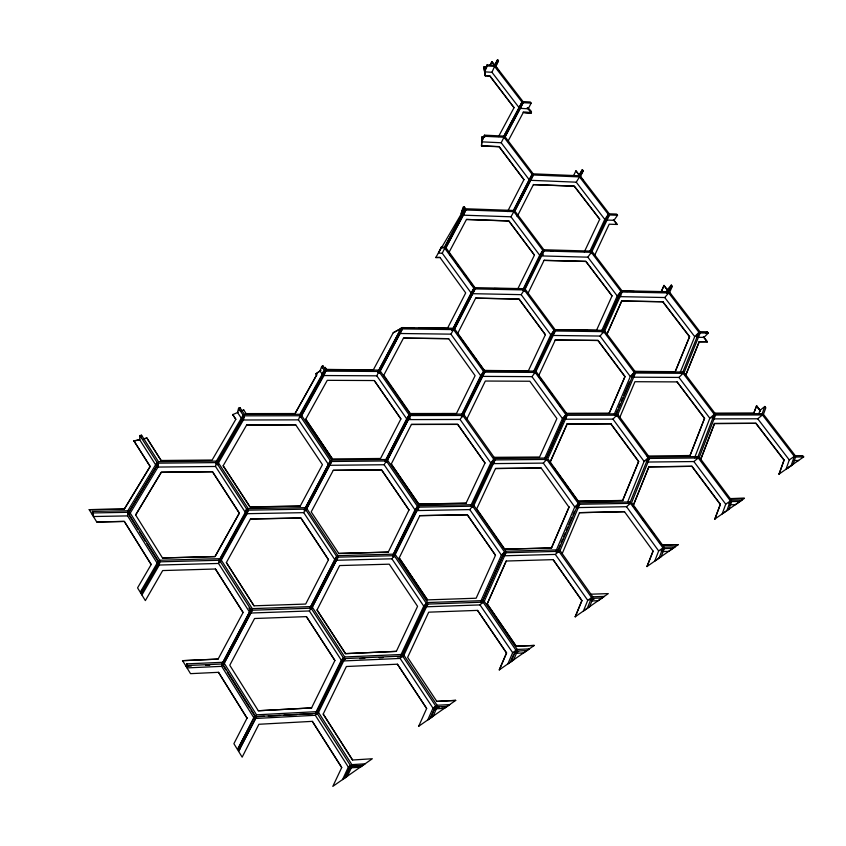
<?xml version="1.0" encoding="UTF-8"?>
<svg xmlns="http://www.w3.org/2000/svg" width="846" height="846" viewBox="0 0 846 846"><rect width="100%" height="100%" fill="white"/><g stroke="black" fill="none" stroke-linecap="round" stroke-linejoin="round"><path stroke-width="1.27" d="M96.761 522.003L124.32 521.358L151.201 564.557L124.309 521.464L96.761 522.003L89.19 509.652L124.277 509.155L150.154 466.4L133.932 440.903L139.611 439.656L155.907 465.226M127.672 513.162L127.82 510.773L157.06 462.424L139.907 435.542L141.536 435.193L158.445 461.662L158.139 464.274M127.82 512.316L158.329 561.078L141.303 590.402L140.975 593.395L157.864 564.282L127.609 515.901L127.82 512.316L93.367 512.93L92.415 511.396L127.82 510.773M158.466 463.164L129.248 511.523L129.026 515.098L158.012 467.066L158.466 463.164L216.449 462.603L246.895 509.44L245.721 512.962L219.103 560.75M481.586 145.776L499.172 146.601L523.938 179.648L499.087 146.77L481.501 145.956L481.829 141.853L484.536 135.159L503.825 136.09L522.003 102.08L494.582 66.4L487.264 65.956L484.684 71.847L485.223 75.812L489.855 76.087L514.051 107.675L489.94 75.897L485.308 75.632M124.277 509.155L150.144 466.527L133.932 440.903M481.501 145.956L482.061 136.989L484.578 136.925M482.146 136.809L481.903 140.722L484.536 135.159M139.611 439.656L139.907 435.542M141.303 438.27L141.536 435.193M135.635 514.981L161.311 472.237L212.515 471.666L239.355 513.078L215.021 556.626L162.506 557.969L135.635 514.981L161.311 472.237L212.483 471.793L239.323 513.194M235.833 419.299L232.671 414.519L235.833 419.299L212.135 460.023L161.121 460.488L146.876 438.048L143.482 438.799M159.778 561.839L142.287 591.989L141.948 594.971L159.302 565.033L159.778 561.839L219.484 560.264L250.892 609.48L221.641 664.702L250.892 609.48M157.06 462.424L156.616 466.336L128.285 513.236M161.121 460.488L146.876 438.048M157.864 564.282L158.329 561.078M129.248 511.523L159.757 560.242L159.281 563.457L146.908 543.671M162.506 557.969L215.053 556.52L239.355 513.078M215.942 463.058L216.396 461.123L243.13 415.111L238.572 408.227L239.957 407.635L244.431 414.392L243.31 418.569M245.721 512.962L215.529 466.474L216.449 462.603M217.094 464.761L217.792 461.853L244.494 415.82L300.002 415.735L330.342 460.784L304.285 510.001M223.143 465.786L250.014 506.87L300.203 506.12L322.442 464.655L295.698 424.808L246.662 424.967L223.143 465.786L249.972 506.987L300.203 506.12M238.572 408.227L237.504 412.446L242.019 419.288L216.142 463.862M239.143 410.807L239.957 407.635M243.648 409.94L241.279 410.828M242.019 419.288L243.13 415.111M217.528 464.581L243.373 419.997L244.494 415.82M590.942 253.684L609.49 214.979L609.289 213.816L580.515 176.38L579.341 175.767L533.181 173.832L532.155 174.361L513.691 210.453L513.85 211.648L542.825 250.353L524.065 288.687L474.987 287.651L473.876 288.253L453.393 328.29L402.326 327.592L401.163 328.227L378.786 370.104L325.594 369.776L322.834 365.726L321.681 366.519L319.989 370.95L315.981 373.721L316.732 374.82L295.064 413.535L246.197 413.599M246.662 424.967L295.698 424.808M218.109 659.055L182.503 660.673L218.078 659.129L243.098 612.504L215.423 568.998L162.686 570.564L145.353 600.597L137.56 587.875L151.212 564.462M186.035 666.267L186.755 663.867L222.667 662.302M215.423 568.998L243.098 612.504M218.797 560.824L246.895 509.44M444.541 247.455L462.117 214.546L461.239 213.34L464.232 206.688L465.776 208.772L513.691 210.453M249.644 612.271L218.522 563.447L219.484 560.264M187.77 665.506L187.04 667.896L221.694 666.352L253.811 717.725L237.525 749.545L255.132 715.769L222.72 663.973L187.77 665.506L186.755 663.867M219.886 562.622L220.869 559.449L248.301 510.17L305.385 509.155L336.666 556.414L309.848 608.443M226.358 562.558L254.012 605.821L305.692 604.055L328.502 559.724L300.922 517.942L250.501 518.915L226.358 562.558L254.012 605.821M217.792 461.853L248.238 508.658L247.053 512.19L245.615 509.979M220.52 561.49L247.117 513.691L248.301 510.17M794.309 456.375L791.073 465.744L786.05 469.223L789.276 459.917L794.309 456.375L795.282 455.698L802.717 455.624L803.7 456.903L795.557 457.03L794.309 456.375L762.479 414.963L715.526 415.037L711.962 418.114M250.469 519.032L300.869 518.048L328.502 559.724M784.115 459.97L779.06 474.109L784.115 459.97L756.049 423.328L714.532 423.465L700.551 459.727M295.064 413.535L316.732 374.82M726.851 510.677L730.426 500.885L698.288 457.972L649.474 458.437L646.207 461.334M787.827 467.975L793.03 464.38L795.557 457.03L795.282 455.698L763.452 414.307L765.842 407.761L764.837 406.461L762.214 413.662L715.282 413.726L713.495 415.27M740.113 501.403L731.716 501.562L728.914 509.239L722.167 513.924L725.731 504.184L731.452 500.166L742.154 499.986L735.354 504.702L729.389 504.808M758.767 413.895L760.068 410.321L764.837 406.461M720.369 504.279L714.828 519.063L720.369 504.279L692.039 466.315L648.882 466.802L633.009 505.982M760.501 411.029L756.61 405.816L753.828 413.07L756.61 405.816L760.068 410.321M328.534 464.591L298.448 419.859L300.002 415.735M316.679 374.958L315.981 373.721M300.489 417.089L325.689 371.14L378.902 371.468L409.104 414.857L385.131 461.419M321.988 367.947L322.834 365.726M673.025 548.345L664.29 548.578L661.202 556.626L654.73 561.12L658.664 550.926L664.047 547.129L675.182 546.844L668.657 551.37L662.45 551.539M700.689 459.611L714.532 423.465M694.566 457.813L709.826 418.231L714.278 414.381L683.113 373.319L635.452 373.023L631.571 377.179M659.023 558.149L662.968 547.891L630.534 503.359L579.722 504.269L576.052 507.632M696.279 458.046L698.045 456.607L714.278 414.381M299.653 416.158L322.664 374.852L324.367 370.453L321.681 366.519M305.713 419.267L332.436 458.923L380.552 458.479L400.898 418.929L374.27 380.541L327.254 380.33L305.713 419.267L332.436 458.923M325.594 369.776L323.881 374.175L322.506 372.166M653.08 551.074L646.989 566.534L653.08 551.074L624.496 511.693L579.468 512.665L624.496 511.693M704.591 418.241L689.998 455.634L704.591 418.241L677.107 381.906L634.955 381.715L619.801 417.374M300.986 416.856L323.976 375.539L325.689 371.14M326.471 369.575L325.139 367.407L326.471 369.575L373.329 369.871L393.231 332.753L402.506 327.656L414.085 327.814M685.482 375.74L699.156 341.805L707.362 341.763L703.988 337.385L697.083 337.29M633.146 505.876L648.882 466.802M685.62 375.603L699.293 341.668M587.251 608.38L591.608 597.604L558.91 551.349L505.94 552.745L502.757 555.822L481.744 602.891M628.303 503.624L630.312 501.942L648.195 457.76L616.755 415.206L567.19 415.291L563.711 419.235L545.522 460.002M681.21 373.678L682.881 372.029L698.955 332.309L668.71 292.959L622.138 291.986L618.447 296.608L602.69 331.907M602.088 597.995L592.972 598.312L589.556 606.762L583.402 611.024L587.748 600.332L592.76 596.811L604.361 596.398L598.143 600.713L591.682 600.946M649.474 458.437L631.624 502.63L664.047 547.129M697.4 334.297L699.938 331.706L707.319 331.801L708.282 333.06L700.171 332.954L684.118 372.674L715.282 413.726L715.526 415.037L699.325 457.274L731.452 500.166M627.785 501.646L644.113 461.387L648.195 457.76M680.152 372.557L694.725 336.645L698.955 332.309M581.932 600.533L575.238 616.745L581.932 600.533L553.115 559.64L506.204 561.035L487.137 603.97L516.134 646.281L534.249 645.435L516.25 646.207L487.233 603.885L506.204 561.035M574.096 496.073L577.871 501.318L622.635 500.546L638.667 461.44L610.949 423.793L567.137 423.931L549.974 462.455M634.458 371.531L675.161 371.785L689.606 336.581L662.926 301.747L621.736 300.954L606.815 334.456M622.635 500.546L638.667 461.44M675.161 371.785L689.606 336.581M579.584 512.56L562.252 553.495M515.225 653.323L523.484 652.964L529.342 648.903L517.234 649.432L512.655 652.657L507.864 663.888L513.649 659.88L517.414 651.008L526.931 650.585M556.171 550.524L574.741 506.944L578.4 503.571L546.717 459.42L495.1 459.917L492.086 463.629L472.057 506.468M614.291 414.149L630.323 376.523L634.193 372.367L603.695 331.643L555.314 330.987L552.015 335.439L534.725 372.42M666.384 291.902L667.325 289.692L671.322 285.081L672.263 286.308L669.694 292.367L699.938 331.706M510.762 661.086L513.575 654.487M556.996 552.438L560.084 545.173M561.11 542.751L562.664 539.114M563.69 536.692L565.234 533.065M566.27 530.643L567.814 527.005M568.84 524.583L571.938 517.318M572.964 514.897L574.508 511.27M615.55 414.804L617.622 409.95M618.648 407.518L620.203 403.88M621.239 401.448L622.783 397.81M623.819 395.378L629.498 382.032M511.206 661.593L516.018 650.278L483.066 602.162L427.769 604.097L425.126 606.846L401.966 656.39M556.034 552.174L558.709 549.868L578.4 503.571M615.021 415.428L616.554 413.863L634.193 372.367M666.891 293.562L668.488 291.733L671.322 285.081M558.265 552.11L560.063 550.577L579.722 504.269M616.3 416.095L617.823 414.529L635.452 373.023M218.511 672.316L247.021 718.148L218.511 672.316L190.53 673.659L182.525 660.589M534.249 645.435L499.225 669.937L506.585 652.922L477.546 610.389L428.7 612.166L407.624 657.374L436.822 701.429L455.719 700.382L436.917 701.366M551.465 547.997L569.072 507.05L551.465 547.997L504.819 549.191L476.721 508.848L495.523 468.515L541.144 468.007L568.967 507.156M625.014 376.491L609.194 413.26L625.014 376.491L598.111 340.452L555.23 340.081L598.111 340.452M654.656 292.018L661.075 292.156L664.036 285.409L668.266 290.918M499.33 669.863L506.585 652.922M661.075 292.156L664.036 285.409M221.694 666.352L222.72 663.973M315.209 713.601L317.049 711.623L343.37 657.839L311.085 608.179L252.33 610.23L224.137 663.074L223.101 665.464L225.893 669.926M485.223 75.812L483.796 67.194L486.344 67.151M498.749 70.715L495.83 66.633L498.484 60.732L497.617 59.622L494.434 65.322L487.085 64.878L484.504 70.768L483.87 67.003M490.003 65.227L491.991 61.631L494.984 65.523L497.617 59.622M567.137 423.931L550.08 462.339L551.592 464.443M606.931 334.307L621.736 300.954M437.234 706.928L433.078 716.266L430.297 718.169L434.432 708.906L437.234 706.928L447.185 706.399M482.749 602.722L484.282 601.347L505.94 552.745M567.19 415.291L547.838 458.712L579.521 502.841L630.312 501.942M603.293 332.785L604.742 331.019L622.138 291.986M503.486 137.115L519.169 107.759L491.949 72.28L494.582 66.4L495.587 65.935L498.484 60.732M220.869 559.449L252.267 608.623L251.019 611.425L248.893 608.094M435.669 708.832L444.298 708.377L449.744 704.602L437.086 705.268L433.004 708.155L427.716 719.978L430.477 718.085L435.796 706.167L402.622 656.052L344.819 658.6L342.789 660.98L317.261 713.178M480.909 600.967L501.403 555.113L504.586 552.026L472.66 506.172L418.855 507.135L416.348 510.582L393.739 556.816M544.761 458.12L562.442 418.559L565.9 414.614L535.169 372.42L484.853 372.113L481.987 376.375L462.392 416.433M601.982 330.088L617.231 295.963L620.911 291.341L591.301 252.309L591.111 251.103L608.295 214.355L579.521 176.909L579.341 175.767L582.355 169.602L583.254 170.776L580.515 176.38M480.602 602.69L482.897 600.618L504.586 552.026M544.835 459.875L546.527 458.024L565.9 414.614M602.056 332.14L603.505 330.363L620.911 291.341M223.725 664.3L252.33 610.23M418.654 726.323L426.659 708.493L397.43 664.195L346.384 666.511L323.204 714.077L352.56 760.015L372.314 758.746L332.816 786.378L341.721 767.544L312.343 721.352L258.897 724.271L242.157 757.159L233.898 743.687L247.064 718.085M495.492 555.272L476.15 598.217L427.484 599.888L399.206 557.937L419.817 515.648L467.362 514.728L495.492 555.272L467.278 514.833L419.817 515.648M596.441 330.479L612.039 295.867L585.918 261.319L544.041 260.378L585.813 261.467L612.039 295.867M304.2 509.99L330.342 460.784M538.447 376.163L555.336 339.944M594.463 255.735L609.183 224.201L617.178 224.465L613.403 219.865M309.858 608.221L334.762 559.566L303.746 512.655L305.385 509.155M349.726 766.18L362.871 765.355L365.134 763.811L351.873 764.636L348.362 767.132L342.524 779.589L344.629 778.161L350.498 765.598L317.144 713.326L256.624 716.541L238.561 751.227L256.624 716.541M400.549 655.65L423.74 606.127L426.373 603.367L394.257 555.674L338.072 557.154L311.275 608.961M470.725 505.771L490.775 462.942L493.778 459.23L462.836 415.46L410.426 415.545L386.548 461.683M533.466 371.754L550.778 334.783L554.067 330.321L524.234 289.935L475.135 288.909L453.858 330.003M589.884 251.251L604.795 219.4L608.295 214.355M397.387 656.951L399.999 656.834L402.485 654.444L426.373 603.367M471.053 506.437L472.502 504.713L493.778 459.23M533.72 372.79L554.067 330.321M349.832 767.904L345.263 777.675L347.389 776.226L351.989 766.381L362.405 765.725L360.163 767.248L349.832 767.904L351.989 766.381M402.252 656.782L403.912 655.185L427.769 604.097M472.396 507.135L473.855 505.422L495.1 459.917M534.989 373.456L555.314 330.987M331.706 461.493L305.586 510.72L331.706 461.493L386.358 460.964L417.49 506.416L392.565 556.245M396.309 651.452L417.575 606.339L389.266 564.176L339.637 565.562L317.028 609.977L345.454 653.641L396.383 651.367L345.454 653.641M411.42 424.438L391.243 464.073L418.664 504.068L466.04 503.254L485.022 463.005L457.739 424.29L411.42 424.438L457.654 424.417L485.022 463.005M479.471 364.256L483.997 370.58L528.338 370.855L545.384 334.72L519.074 298.976L475.664 298.141L518.968 299.124L545.384 334.72M584.332 251.865L599.719 219.23L574.328 186.078L533.403 184.618L574.223 186.247L599.719 219.23M373.329 369.871L326.524 369.438M329.792 463.862L331.611 460.044L301.261 415.016M393.231 332.753L402.506 327.656M377.739 372.293L378.786 370.104M374.27 380.541L400.898 418.929M385.216 460.975L406.746 418.918L376.798 375.825L378.902 371.468M379.04 372.97L402.453 328.904L453.53 329.602L483.563 371.436L461.313 416.095M401.163 328.227L377.919 372.155M439.973 257.47L435.775 257.522L439.973 257.47L465.702 292.917L447.428 328.428L419.151 328.037M472.269 292.42L474.987 287.651L445.821 247.624L441.496 246.884L438.334 253.123L442.247 253.229L471.169 293.023L451.986 330.511M527.523 294.313L544.137 260.219M439.042 251.918L441.496 246.884M333.271 470.323L381.493 469.9L408.999 509.979L381.557 469.784L333.271 470.323L311.201 511.883L338.76 553.453L388.208 552.184L408.999 509.979M379.22 372.843L402.453 328.904M316.679 714.373L318.519 712.395L344.819 658.6M393.94 556.964L418.855 507.135M462.625 416.782L484.853 372.113M524.086 291.225L544.052 250.987L591.301 252.309L592.316 251.738L621.937 290.749L668.488 291.733M463.111 207.111L460.7 214.979L435.775 257.522M315.791 712.417L341.35 660.229L343.37 657.839M392.935 554.913L415.005 509.874L417.49 506.416M461.673 414.572L480.708 375.709L483.563 371.436M523.283 288.782L539.706 255.27L542.825 250.353L544.052 250.987L540.911 255.904L523.949 290.58M461.673 211.912L464.232 206.688M442.247 253.229L444.721 248.206L444.584 246.969L464.697 209.332L463.798 208.127M311.529 707.975L334.91 660.515L306.464 616.618L254.572 618.511L229.763 665.242L258.305 710.756L311.582 707.912L258.305 710.756M517.667 289.142L534.439 255.122L508.869 220.859L466.484 219.452L448.708 252.954M573.419 175.915L575.936 170.818L579.066 174.889L582.355 169.602M462.117 214.546L464.697 209.332L465.913 209.977L513.85 211.648L510.952 216.798L463.333 215.18L445.768 248.1M463.333 215.18L465.913 209.977L445.821 247.624L440.777 248.1M403.468 338.125L448.623 338.664L475.103 375.677L456.48 413.461L410.331 413.525L383.788 375.18L403.468 338.125L448.623 338.664M513.162 210.971L529.184 179.69L501.213 142.763L503.973 137.232L484.462 136.291M519.169 107.759L522.003 102.08M520.322 108.362L523.156 102.694L531.14 103.127L528.242 108.796L520.322 108.362L504.65 137.729M466.484 219.452L508.774 221.028L534.439 255.122M531.299 112.761C508.361 109.335 542.698 119.053 527.375 107.654M465.11 344.259L457.549 333.726L475.664 298.141M517.139 216.587L533.498 184.449M514.96 210.443L533.34 174.995L579.521 176.909L576.242 182.176L530.357 180.304M311.265 609.194L338.072 557.154M386.474 462.128L410.426 415.545M475.135 288.909L454.672 328.967L484.695 370.781L535 371.098M533.34 174.995L514.897 211.088L543.872 249.771L591.111 251.103M507.537 211.542L524.034 179.479M507.886 141.504L523.367 112.349M523.156 102.694L505.009 136.714L533.181 173.832M498.527 136.587L514.135 107.495M324.367 370.453L299.918 414.307L244.431 414.392M490.088 65.036L491.991 61.631M529.184 179.69L532.155 174.361L503.973 137.232M447.428 328.428L419.225 327.888M471.169 293.023L473.876 288.253L444.721 248.206M452.092 330.575L453.393 328.29M400.211 333.504L450.929 334.149L453.53 329.602M406.746 418.918L409.104 414.857M462.688 414.085L410.299 414.159L407.931 418.22L410.532 418.21M457.549 333.726L484.092 370.442L528.338 370.855M329.887 465.3L384.137 464.74L386.358 460.964M391.243 464.073L418.738 503.962L466.04 503.254M334.762 559.566L336.666 556.414M338.76 553.453L388.282 552.078M336.052 558.762L337.966 555.611L394.13 554.151M575.936 170.818L583 180.314L579.965 176.063M580.62 175.006L583.254 170.776M251.082 613.022L309.361 610.96L311.085 608.179M306.411 616.702L334.91 660.515M543.872 249.771L540.742 254.688L543.354 254.762M317.028 609.977L345.517 653.567M522.849 290.569L524.065 288.687M472.417 293.678L521.189 294.651L524.234 289.935M481.839 375.053L484.695 370.781M253.811 717.725L255.132 715.769M251.029 710.101L255.217 716.805L256.55 714.828L317.049 711.623M408.058 419.605L460.087 419.479L462.836 415.46M466.96 418.781L485.329 381.038L529.818 381.239L556.911 418.58L539.589 457.02L494.223 457.316M606.677 219.019L609.49 214.979L617.538 215.265L613.974 220.298L605.979 220.023M540.911 255.904L587.854 257.173L591.301 252.309M472.502 504.713L418.717 505.665L416.221 509.112L418.823 509.07M551.835 334.159L555.135 329.697L603.505 330.363M336.148 560.285L391.899 558.794L394.257 555.674M481.987 376.375L531.965 376.65L535.169 372.42M399.206 557.937L427.484 599.888M618.986 294.45L621.937 290.749M546.527 458.024L494.942 458.511L491.917 462.233L494.55 462.202M552.015 335.439L600.078 336.052L603.695 331.643M495.523 468.515L541.144 468.007M402.485 654.444L344.713 656.961L342.683 659.362L345.284 659.245M416.348 510.582L469.763 509.588L472.66 506.172M669.07 289.998L672.263 286.308M619.727 296.629L664.723 297.528L668.71 292.959M621.62 301.102L662.926 301.747M565.519 413.313L609.31 413.134M616.554 413.863L567 413.937L563.531 417.892L566.122 417.882M671.438 295.36L669.588 292.631M492.086 463.629L543.333 463.111L546.717 459.42M632.131 375.053L635.23 371.722L682.881 372.029M255.291 718.497L315.315 715.282L317.144 713.326M312.343 721.352L341.721 767.544M482.897 600.618L427.632 602.542L424.988 605.302L427.6 605.207M323.204 714.077L352.56 760.015M565.012 419.225L612.948 419.119L616.755 415.206M567.021 424.058L610.949 423.793M696.776 336.412L700.171 332.954M705.606 333.536L707.319 331.801M703.988 337.385L708.282 333.06M699.156 341.805L707.362 341.763M632.882 377.179L678.926 377.422L683.113 373.319M504.819 549.191L551.581 547.901M677.107 381.906L704.443 418.368M558.709 549.868L505.771 551.254L502.577 554.342L505.21 554.267M342.789 660.98L400.126 658.431L402.622 656.052M397.43 664.195L426.659 708.493M577.691 504.523L579.521 502.841M425.126 606.846L479.999 604.911L483.066 602.162M647.624 458.521L649.252 457.062L698.045 456.607M477.546 610.389L506.479 652.996M504.068 555.79L555.336 554.416L558.91 551.349M553.115 559.64L581.815 600.628M577.353 507.611L626.516 506.701L630.534 503.359M648.004 462.032L693.879 461.556L698.288 457.972M648.755 466.918L692.039 466.315M713.654 418.876L757.72 418.77L762.479 414.963M714.384 423.582L756.049 423.328M591.047 594.199L608.295 593.606L575.238 616.745M514.04 653.376L517.414 651.008M590.064 600.353L592.972 598.312M661.054 550.852L664.29 548.578M728.892 503.539L731.716 501.562M418.569 726.376L455.719 700.382M646.989 566.534L678.259 544.655L661.699 545.078M714.828 519.063L744.438 498.336L729.749 498.59M779.06 474.109L798.603 460.436M798.381 460.594L803.7 456.903M744.438 498.336L729.601 498.696M678.259 544.655L661.561 545.173M315.928 373.858L321.015 370.358M232.639 414.646L238.149 412.298M133.922 441.041L139.812 439.74M143.334 438.958L146.866 438.186M255.217 716.805L264.354 716.319M268.267 716.107L280.005 715.483M283.918 715.272L296.957 714.574M299.569 714.436L312.608 713.738M434.284 707.256L439.307 706.992M441.824 706.854L446.847 706.59M187.347 666.204L191.312 666.035M205.811 665.39L209.766 665.22M359.613 658.611L364.827 658.378M379.156 657.754L383.058 657.575M515.066 651.758L518.672 651.6M252.267 608.623L311 606.582M590.17 599.497L594.008 599.359M159.302 565.033L218.522 563.447M159.757 560.242L219.442 558.698M127.609 515.901L93.441 516.525L93.367 512.93M247.117 513.691L303.746 512.655M89.19 509.652L124.288 509.049M622.762 500.441L577.987 501.213L553.094 466.548M248.238 508.658L305.29 507.653M158.012 467.066L215.529 466.474M793.95 460.531L798.539 460.488M646.979 456.036L690.135 455.518M158.445 461.662L216.396 461.123M331.611 460.044L386.241 459.526M713.738 413.123L753.987 412.954M243.373 419.997L298.448 419.859M323.976 375.539L376.798 375.825M634.585 371.394L675.298 371.658M555.198 329.771L596.557 330.342M555.092 329.908L587.399 330.352M618.246 295.381L620.816 295.423M494.159 288.497L513.829 288.909M621.419 291.172L634.257 291.447M654.783 291.87L661.202 292.007M494.075 288.645L507.177 288.92M621.302 291.32L627.721 291.458M550.587 250.754L553.199 250.828M609.289 213.816L616.607 214.07L617.538 215.265M481.829 141.853L501.213 142.763M482.061 136.989L484.705 137.115M483.796 67.194L486.26 67.342M484.684 71.847L491.949 72.28M531.14 103.127L530.262 101.985L523.008 101.583L495.587 65.935M613.974 220.298L617.178 224.465M795.504 456.406L793.929 454.683L795.43 456.639M491.907 61.821L494.942 65.777M527.333 107.907L531.203 112.941M663.909 285.557L668.425 291.436M703.375 336.898L707.224 341.9M756.461 405.943L760.417 411.093M576.242 182.176L604.795 219.4M664.723 297.528L694.725 336.645M757.72 418.77L789.276 459.917M662.799 301.895L689.469 336.719M755.901 423.444L783.956 460.076M587.854 257.173L617.231 295.963M678.926 377.422L709.826 418.231M604.742 331.019L635.23 371.722M510.952 216.798L539.706 255.27M600.078 336.052L630.323 376.523M693.879 461.556L725.731 504.184M597.995 340.589L624.887 376.629M691.901 466.432L720.221 504.385M525.303 289.332L555.135 329.697M617.823 414.529L649.252 457.062M521.189 294.651L550.778 334.783M612.948 419.119L644.113 461.387M610.833 423.92L638.54 461.556M536.269 371.764L567 413.937M448.782 252.795L452.568 257.988M454.831 261.097L459.367 267.325M463.904 273.554L466.178 276.663M470.714 282.892L473.739 287.048M539.325 377.083L543.967 383.46M548.61 389.826L553.252 396.203M557.112 401.512L560.983 406.82M634.69 508.002L637.006 511.174M641.628 517.53L645.487 522.828M650.119 529.184L653.979 534.482M659.383 541.905L660.927 544.02M450.22 255.027L451.732 257.099M457.02 264.364L458.532 266.448M463.82 273.702L465.332 275.785M470.63 283.05L472.131 285.123M540.763 379.346L542.318 381.472M550.048 392.089L551.592 394.204M559.322 404.822L560.877 406.947M641.501 517.636L643.817 520.819M531.965 376.65L562.442 418.559M626.516 506.701L658.664 550.926M466.622 346.363L470.397 351.629M472.66 354.781L477.958 362.151M552.988 466.664L557.514 472.967M559.016 475.061L564.303 482.421M565.805 484.515L572.594 493.969M450.929 334.149L480.708 375.709M543.333 463.111L574.741 506.944M463.999 414.773L494.942 458.511M560.063 550.577L592.76 596.811M460.087 419.479L490.775 462.942M555.336 554.416L587.748 600.332M380.097 370.791L410.299 414.159M473.855 505.422L505.771 551.254M469.763 509.588L501.403 555.113M387.584 460.235L418.717 505.665M484.282 601.347L517.234 649.432M319.989 370.95L322.664 374.852M384.137 464.74L415.005 509.874M479.999 604.911L512.655 652.657M395.516 554.881L427.632 602.542M391.899 558.794L423.74 606.127M243.68 409.802L246.165 413.736M306.686 508.383L337.966 555.611M403.912 655.185L437.086 705.268M400.126 658.431L433.004 708.155M312.428 607.333L344.713 656.961M309.361 610.96L341.35 660.229M318.519 712.395L351.873 764.636M156.595 463.397L157.991 465.586M315.315 715.282L348.362 767.132M224.137 663.074L256.55 714.828M129.713 516.197L137.961 529.385M139.336 531.584L145.533 541.472M227.288 672.158L249.633 707.869M141.303 590.402L142.287 591.989M238.72 747.843L239.767 749.535M487.085 64.878L487.264 65.956M92.415 511.396L92.5 514.992M402.326 327.592L400.084 332.192L398.931 332.827L402.326 327.592"/></g></svg>
